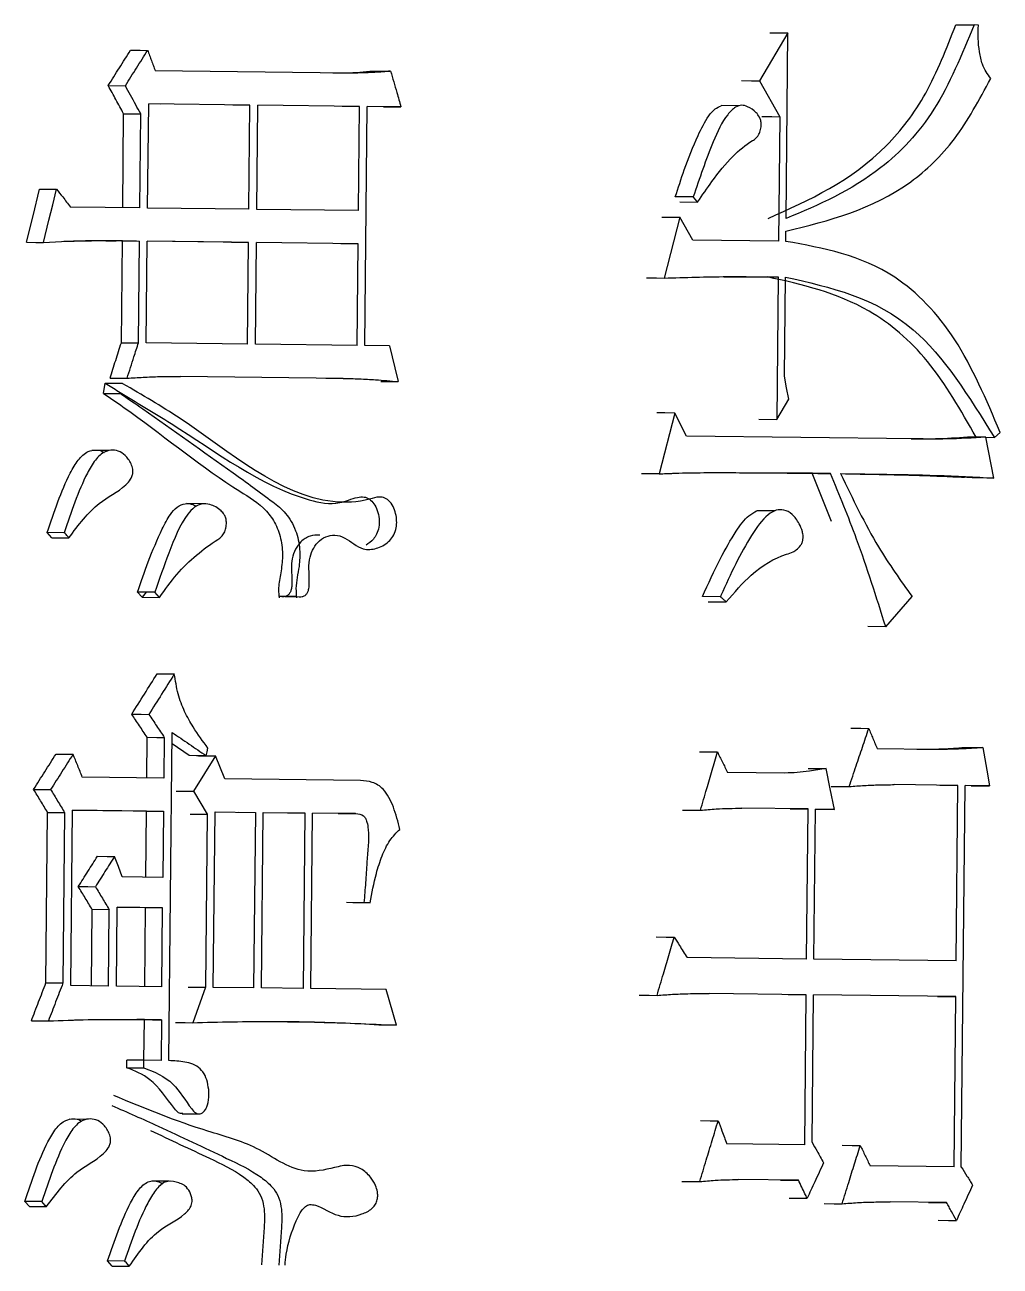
# Model space of a CAD drawing. Header units: millimetres. Extents: x 2454 to 4226, y 715 to 1968.
# Drawn here: x 3256.056 to 3259.789, y 890.05 to 894.801 of the extents above; entities that cross this region are included whole.
import ezdxf

# ---------------------------------------------------------------- set-up
doc = ezdxf.new("R2010")
doc.units = ezdxf.units.MM

msp = doc.modelspace()

# ---------------------------------------------------------------- linework, layer by layer
at = {"color": 7, "linetype": 'Continuous', "lineweight": 25}
for p, q in [((3258.9769, 894.7703), (3258.8681, 894.5867)), ((3258.9699, 894.0597), (3258.9769, 894.7703)), ((3259.62, 894.8009), (3259.6894, 894.8004)), ((3259.706, 894.8001), (3259.6894, 894.8004)), ((3257.2918, 894.6159), (3256.5556, 894.625)), ((3258.8681, 894.5867), (3258.9456, 894.4494)), ((3256.3756, 894.5684), (3256.4411, 894.5679)), ((3256.5265, 894.0996), (3256.5304, 894.4987)), ((3256.9182, 894.494), (3256.5304, 894.4987)), ((3256.5758, 894.4979), (3256.5304, 894.4984)), ((3256.8521, 894.4945), (3256.9182, 894.494)), ((3256.9143, 894.0948), (3256.9182, 894.494)), ((3256.9439, 894.0944), (3256.9479, 894.4936)), ((3257.3376, 894.4888), (3256.9479, 894.4936)), ((3257.2711, 894.4893), (3257.3376, 894.4888)), ((3257.3337, 894.0897), (3257.3376, 894.4888)), ((3257.3579, 893.5733), (3257.367, 894.4884)), ((3257.4959, 894.4869), (3257.367, 894.4884)), ((3257.4292, 894.4874), (3257.4959, 894.4869)), ((3258.7904, 894.4914), (3258.7217, 894.492)), ((3256.4309, 894.1004), (3256.4345, 894.4606)), ((3256.4965, 894.0999), (3256.5, 894.4601)), ((3258.9456, 894.4494), (3258.9409, 893.9724)), ((3256.4965, 894.0999), (3256.2317, 894.1031)), ((3258.6146, 894.142), (3258.5461, 894.1426)), ((3258.5629, 894.1229), (3258.6314, 894.1224)), ((3256.9143, 894.0948), (3256.5265, 894.0996)), ((3257.3337, 894.0897), (3256.9439, 894.0944)), ((3258.5627, 894.0647), (3258.5035, 893.8318)), ((3258.613, 893.9765), (3258.5627, 894.0647)), ((3258.969, 893.9721), (3258.9694, 894.011)), ((3256.4297, 893.9739), (3256.4055, 893.9744)), ((3256.4258, 893.5845), (3256.4297, 893.9739)), ((3256.4297, 893.9739), (3256.4952, 893.9734)), ((3256.4914, 893.584), (3256.4952, 893.9734)), ((3256.5213, 893.5836), (3256.5252, 893.973)), ((3256.913, 893.9683), (3256.5252, 893.973)), ((3256.8469, 893.9688), (3256.5252, 893.9727)), ((3256.8469, 893.9688), (3256.913, 893.9683)), ((3256.9091, 893.5789), (3256.913, 893.9683)), ((3256.9388, 893.5785), (3256.9427, 893.9679)), ((3257.3324, 893.9631), (3256.9427, 893.9679)), ((3257.2658, 893.9636), (3257.3324, 893.9631)), ((3257.3285, 893.5737), (3257.3324, 893.9631)), ((3258.9409, 893.9724), (3258.613, 893.9765)), ((3258.9395, 893.8361), (3258.9341, 893.291)), ((3258.9639, 893.4561), (3258.9676, 893.8358)), ((3256.4258, 893.5845), (3256.4914, 893.584)), ((3256.9091, 893.5789), (3256.5213, 893.5836)), ((3257.3285, 893.5737), (3256.9388, 893.5785)), ((3257.4517, 893.5722), (3257.3579, 893.5733)), ((3257.2744, 893.4478), (3256.6517, 893.4554)), ((3257.2079, 893.4483), (3257.2744, 893.4478)), ((3256.3579, 893.3906), (3256.3643, 893.4294)), ((3256.3579, 893.3906), (3256.4234, 893.39)), ((3256.3643, 893.4294), (3256.4298, 893.4289)), ((3258.9341, 893.291), (3258.9799, 893.3683)), ((3258.5439, 893.3153), (3258.4847, 893.0823)), ((3258.5885, 893.2271), (3258.5439, 893.3153)), ((3258.8656, 893.2915), (3258.9341, 893.291)), ((3259.4639, 893.2162), (3258.5885, 893.2271)), ((3259.7343, 893.2225), (3259.6648, 893.2231)), ((3259.7657, 893.0663), (3259.7343, 893.2225)), ((3259.7343, 893.2224), (3259.7673, 893.2221)), ((3259.7673, 893.2221), (3259.7894, 893.2413)), ((3256.3777, 893.1716), (3256.3123, 893.1721)), ((3258.4847, 893.0823), (3258.4168, 893.0829)), ((3259.0704, 893.0845), (3258.9522, 893.0857)), ((3259.1438, 892.9006), (3259.0704, 893.0845)), ((3259.1396, 893.0839), (3259.0709, 893.0845)), ((3259.2586, 893.0816), (3259.179, 893.0829)), ((3259.7657, 893.0663), (3259.6956, 893.0669)), ((3256.742, 892.9681), (3256.6757, 892.9686)), ((3258.9266, 892.9409), (3258.8577, 892.9415)), ((3256.2073, 892.8572), (3256.1421, 892.8577)), ((3256.16, 892.838), (3256.1421, 892.8577)), ((3256.5538, 892.6291), (3256.4881, 892.6296)), ((3256.5059, 892.6099), (3256.4882, 892.6296)), ((3256.5214, 892.6293), (3256.5059, 892.6099)), ((3256.5059, 892.6099), (3256.5715, 892.6094)), ((3257.0953, 892.6127), (3257.0289, 892.6132)), ((3257.0523, 892.6129), (3257.1187, 892.6124)), ((3258.7186, 892.6121), (3258.6499, 892.6127)), ((3258.6723, 892.5929), (3258.741, 892.5923)), ((3259.3514, 892.4972), (3259.4523, 892.6126)), ((3259.3514, 892.4972), (3259.2824, 892.4978)), ((3256.5628, 892.3171), (3256.6285, 892.3166)), ((3256.523, 891.9184), (3256.5245, 892.0742)), ((3256.5902, 892.0736), (3256.5887, 891.9179)), ((3256.6079, 890.8369), (3256.6203, 892.0927)), ((3256.6848, 892.004), (3256.6199, 892.0486)), ((3259.524, 892.0276), (3259.3189, 892.0302)), ((3256.7865, 892.0031), (3256.7017, 891.8678)), ((3256.8213, 891.915), (3256.7865, 892.0031)), ((3256.5887, 891.9179), (3256.2764, 891.9217)), ((3258.9657, 891.9372), (3258.7458, 891.94)), ((3257.3414, 891.9087), (3256.8213, 891.915)), ((3259.6275, 891.89), (3259.3842, 891.893)), ((3259.5581, 891.8905), (3259.6275, 891.89)), ((3259.6209, 891.2183), (3259.6275, 891.89)), ((3259.6406, 890.4294), (3259.6551, 891.8896)), ((3259.7485, 891.8885), (3259.6551, 891.8896)), ((3259.679, 891.889), (3259.7485, 891.8885)), ((3256.7017, 891.8678), (3256.7545, 891.7795)), ((3256.1371, 891.1345), (3256.1436, 891.7867)), ((3256.2087, 891.7862), (3256.2023, 891.1339)), ((3256.2323, 891.1238), (3256.239, 891.7956)), ((3256.239, 891.7956), (3256.5874, 891.7913)), ((3256.5217, 891.7918), (3256.239, 891.7953)), ((3256.5192, 891.5387), (3256.5217, 891.7918)), ((3256.5217, 891.7918), (3256.5874, 891.7913)), ((3256.5874, 891.7913), (3256.5849, 891.5382)), ((3256.7545, 891.7795), (3256.7479, 891.1176)), ((3256.7777, 891.1172), (3256.7844, 891.7889)), ((3256.7844, 891.7889), (3256.9389, 891.787)), ((3256.8727, 891.7875), (3256.9389, 891.787)), ((3256.9389, 891.787), (3256.9322, 891.1153)), ((3256.9618, 891.1149), (3256.9685, 891.7867)), ((3256.9685, 891.7867), (3257.1282, 891.7847)), ((3257.0619, 891.7852), (3257.1282, 891.7847)), ((3257.1282, 891.7847), (3257.1215, 891.113)), ((3257.151, 891.1126), (3257.1577, 891.7843)), ((3257.3225, 891.7823), (3257.1577, 891.7843)), ((3257.2558, 891.7828), (3257.1577, 891.784)), ((3257.2561, 891.7828), (3257.3228, 891.7823)), ((3259.0541, 891.7998), (3258.801, 891.803)), ((3258.9855, 891.8004), (3259.0541, 891.7998)), ((3259.0484, 891.2254), (3259.0541, 891.7998)), ((3259.0764, 891.2251), (3259.0821, 891.7995)), ((3259.1549, 891.7985), (3259.0821, 891.7995)), ((3259.0856, 891.7991), (3259.1549, 891.7985)), ((3256.5849, 891.5382), (3256.4291, 891.5401)), ((3257.3544, 891.4412), (3257.2878, 891.4417)), ((3257.3112, 891.4414), (3257.3778, 891.4409)), ((3257.3778, 891.4409), (3257.3544, 891.4412)), ((3256.3114, 891.1226), (3256.3143, 891.4147)), ((3256.3798, 891.4141), (3256.3143, 891.4147)), ((3256.3769, 891.1221), (3256.3798, 891.4141)), ((3256.4069, 891.1217), (3256.4099, 891.4235)), ((3256.5837, 891.4214), (3256.4099, 891.4235)), ((3256.518, 891.4219), (3256.4099, 891.4232)), ((3256.5151, 891.1201), (3256.518, 891.4219)), ((3256.5837, 891.4214), (3256.518, 891.4219)), ((3256.5808, 891.1196), (3256.5837, 891.4214)), ((3259.0484, 891.2254), (3258.5915, 891.2311)), ((3259.6209, 891.2183), (3259.0764, 891.2251)), ((3256.1371, 891.1345), (3256.2023, 891.1339)), ((3256.3769, 891.1221), (3256.2323, 891.1238)), ((3256.5808, 891.1196), (3256.4069, 891.1217)), ((3256.682, 891.1181), (3256.7479, 891.1176)), ((3256.7479, 891.1176), (3256.6989, 890.9818)), ((3256.9322, 891.1153), (3256.7777, 891.1172)), ((3257.1215, 891.113), (3256.9618, 891.1149)), ((3257.439, 891.1091), (3257.151, 891.1126)), ((3257.4786, 890.9723), (3257.439, 891.1091)), ((3259.0471, 891.0891), (3258.6752, 891.0938)), ((3258.9784, 891.0897), (3259.0471, 891.0891)), ((3259.0414, 890.5148), (3259.0471, 891.0891)), ((3259.0695, 890.5242), (3259.0751, 891.0888)), ((3259.6195, 891.082), (3259.0751, 891.0888)), ((3259.5501, 891.0825), (3259.6195, 891.082)), ((3259.6131, 890.4297), (3259.6195, 891.082)), ((3256.5138, 890.9936), (3256.4851, 890.9938)), ((3256.5123, 890.8381), (3256.5138, 890.9936)), ((3256.5795, 890.993), (3256.578, 890.8373)), ((3257.0613, 890.9851), (3257.166, 890.9844)), ((3256.4462, 890.8094), (3256.4465, 890.8386)), ((3256.5121, 890.8381), (3256.4465, 890.8386)), ((3256.5118, 890.8089), (3256.5121, 890.8381)), ((3256.578, 890.8373), (3256.5121, 890.8381)), ((3256.4462, 890.8094), (3256.5118, 890.8089)), ((3256.2921, 890.612), (3256.2268, 890.6125)), ((3256.6581, 890.6333), (3256.724, 890.6328)), ((3259.0414, 890.5148), (3258.7431, 890.5185)), ((3259.6131, 890.4297), (3259.2919, 890.4337)), ((3256.6087, 890.375), (3256.5429, 890.3756)), ((3259.0176, 890.3788), (3258.7869, 890.3816)), ((3258.949, 890.3793), (3259.0176, 890.3788)), ((3256.1215, 890.2976), (3256.0564, 890.2981)), ((3256.0743, 890.2784), (3256.0564, 890.2981)), ((3256.0743, 890.2784), (3256.1394, 890.2779)), ((3259.5841, 890.2938), (3259.3683, 890.2965)), ((3259.5148, 890.2943), (3259.5841, 890.2938)), ((3256.4385, 890.0698), (3256.373, 890.0703)), ((3256.3908, 890.0506), (3256.373, 890.0703))]:
    msp.add_line(p, q, dxfattribs=at)
at = {"color": 7, "linetype": 'Continuous', "lineweight": 25, "flags": 128}
for points in [[(3258.9084, 894.7709), (3258.9466, 894.7706), (3258.9769, 894.7703)], [(3256.4609, 894.7037), (3256.4976, 894.7034), (3256.5264, 894.7032)], [(3257.3894, 894.6242), (3257.4269, 894.6239), (3257.4563, 894.6237)], [(3258.7997, 894.5873), (3258.8378, 894.5869), (3258.8681, 894.5867)], [(3256.4345, 894.4606), (3256.4712, 894.4603), (3256.5, 894.4601)], [(3258.8771, 894.45), (3258.9153, 894.4497), (3258.9456, 894.4494)], [(3256.0626, 893.9686), (3256.0877, 894.0705), (3256.1129, 894.1725)], [(3256.1129, 894.1725), (3256.1494, 894.1722), (3256.178, 894.172)], [(3256.1276, 893.9681), (3256.1486, 894.053), (3256.1633, 894.1125), (3256.178, 894.172)], [(3258.6315, 894.1223), (3258.6231, 894.1322), (3258.6146, 894.142)], [(3258.4947, 894.0653), (3258.5326, 894.065), (3258.5627, 894.0647)], [(3256.0626, 893.9686), (3256.099, 893.9683), (3256.1276, 893.9681)], [(3258.4356, 893.8324), (3258.4734, 893.8321), (3258.5035, 893.8318)], [(3257.4517, 893.5722), (3257.4621, 893.5301), (3257.4726, 893.488), (3257.4855, 893.4355)], [(3256.3825, 893.4487), (3256.4192, 893.4484), (3256.448, 893.4482)], [(3258.9799, 893.3683), (3258.9719, 893.4122), (3258.9639, 893.4561)], [(3257.4188, 893.436), (3257.4561, 893.4357), (3257.4855, 893.4355)], [(3258.5439, 893.3153), (3258.5056, 893.3156), (3258.4759, 893.3158)], [(3256.16, 892.838), (3256.1837, 892.8378), (3256.2044, 892.8377), (3256.2252, 892.8375)], [(3256.5716, 892.6094), (3256.5627, 892.6192), (3256.5538, 892.6291)], [(3256.4656, 892.1625), (3256.5023, 892.1622), (3256.5312, 892.162)], [(3259.2173, 892.109), (3259.2557, 892.1087), (3259.2862, 892.1085)], [(3256.5245, 892.0742), (3256.5613, 892.0739), (3256.5902, 892.0736)], [(3256.7507, 892.0035), (3256.7539, 892.0181), (3256.757, 892.0326)], [(3258.6388, 892.0189), (3258.6768, 892.0186), (3258.707, 892.0183)], [(3259.6525, 892.0354), (3259.6917, 892.0351), (3259.7225, 892.0348)], [(3259.7225, 892.0348), (3259.7302, 891.9916), (3259.7379, 891.9484), (3259.7485, 891.8885)], [(3256.1759, 892.0102), (3256.2124, 892.01), (3256.2411, 892.0097)], [(3256.7507, 892.0035), (3256.7138, 892.0038), (3256.6848, 892.004)], [(3256.7205, 892.0036), (3256.7574, 892.0033), (3256.7865, 892.0031)], [(3259.0541, 891.9553), (3259.0924, 891.955), (3259.1229, 891.9547)], [(3259.1549, 891.7985), (3259.1389, 891.8766), (3259.1229, 891.9547)], [(3256.0901, 891.875), (3256.1266, 891.8747), (3256.1552, 891.8745)], [(3259.1422, 891.886), (3259.1811, 891.8857), (3259.2116, 891.8855)], [(3256.6358, 891.8683), (3256.6727, 891.868), (3256.7017, 891.8678)], [(3256.1436, 891.7867), (3256.1801, 891.7864), (3256.2087, 891.7862)], [(3256.6886, 891.7801), (3256.7255, 891.7798), (3256.7545, 891.7795)], [(3258.5739, 891.7958), (3258.6123, 891.7954), (3258.6425, 891.7952)], [(3256.3344, 891.6189), (3256.371, 891.6186), (3256.3998, 891.6184)], [(3256.4291, 891.5401), (3256.4144, 891.5792), (3256.3998, 891.6184)], [(3256.2611, 891.5029), (3256.2977, 891.5026), (3256.3265, 891.5024)], [(3258.4731, 891.3102), (3258.511, 891.3099), (3258.5411, 891.3096)], [(3258.4083, 891.0871), (3258.4462, 891.0868), (3258.4763, 891.0865)], [(3256.0814, 890.9891), (3256.1178, 890.9888), (3256.1465, 890.9886)], [(3256.5795, 890.993), (3256.5427, 890.9933), (3256.5138, 890.9936)], [(3256.633, 890.9824), (3256.6699, 890.9821), (3256.6989, 890.9818)], [(3257.4786, 890.9723), (3257.4412, 890.9726), (3257.4117, 890.9728)], [(3258.6418, 890.6071), (3258.6798, 890.6068), (3258.71, 890.6065)], [(3259.1848, 890.5127), (3259.2232, 890.5124), (3259.2537, 890.5121)], [(3258.5716, 890.3743), (3258.6095, 890.374), (3258.6397, 890.3737)], [(3258.9819, 890.3108), (3259.0201, 890.3104), (3259.0506, 890.3102)], [(3256.1394, 890.2779), (3256.1348, 890.2829), (3256.1282, 890.2903), (3256.1215, 890.2976)], [(3259.1157, 890.2896), (3259.1541, 890.2893), (3259.1846, 890.289)], [(3259.5521, 890.2257), (3259.5913, 890.2254), (3259.622, 890.2251)], [(3256.4563, 890.0501), (3256.4518, 890.0551), (3256.4452, 890.0625), (3256.4385, 890.0698)], [(3256.3908, 890.0506), (3256.4146, 890.0505), (3256.4355, 890.0503), (3256.4563, 890.0501)]]:
    msp.add_lwpolyline(points, dxfattribs=at)
at = {"color": 7, "linetype": 'Continuous', "lineweight": 25}
for points, knots in [([(3258.9009, 894.0602), (3259.0597, 894.1309), (3259.2829, 894.2302), (3259.5142, 894.531), (3259.5841, 894.7102), (3259.6195, 894.8009)], [0, 0, 0, 0, 0.54866, 0.771322, 1, 1, 1, 1]), ([(3259.6894, 894.8004), (3259.6427, 894.6867), (3259.5507, 894.4628), (3259.299, 894.199), (3259.094, 894.1122), (3258.9699, 894.0597)], [0, 0, 0, 0, 0.289018, 0.5693, 1, 1, 1, 1]), ([(3259.7534, 894.5951), (3259.7415, 894.6121), (3259.7216, 894.6405), (3259.7092, 894.6976), (3259.7044, 894.7484), (3259.7054, 894.7829), (3259.706, 894.8001)], [0, 0, 0, 0, 0.328274, 0.549686, 0.774404, 1, 1, 1, 1]), ([(3256.3756, 894.5684), (3256.3898, 894.591), (3256.4183, 894.6361), (3256.4467, 894.6812), (3256.4609, 894.7037)], [0, 0, 0, 0, 0.5, 1, 1, 1, 1]), ([(3256.4411, 894.5679), (3256.4553, 894.5905), (3256.4767, 894.6243), (3256.5051, 894.6694), (3256.5193, 894.6919), (3256.5264, 894.7032)], [0, 0, 0, 0, 0.5, 0.75, 1, 1, 1, 1]), ([(3256.5264, 894.7032), (3256.5289, 894.6967), (3256.5337, 894.6836), (3256.541, 894.6641), (3256.5483, 894.6445), (3256.5532, 894.6315), (3256.5556, 894.625)], [0, 0, 0, 0, 0.25, 0.5, 0.75, 1, 1, 1, 1]), ([(3257.2358, 894.6166), (3257.2527, 894.6168), (3257.2867, 894.6171), (3257.338, 894.6194), (3257.3723, 894.6226), (3257.3894, 894.6242)], [0, 0, 0, 0, 0.328253, 0.664018, 1, 1, 1, 1]), ([(3257.4563, 894.6237), (3257.4362, 894.6218), (3257.3988, 894.6184), (3257.344, 894.6164), (3257.3092, 894.6161), (3257.2918, 894.6159)], [0, 0, 0, 0, 0.367473, 0.683667, 1, 1, 1, 1]), ([(3257.4563, 894.6237), (3257.4603, 894.6099), (3257.4682, 894.5825), (3257.4815, 894.5369), (3257.4907, 894.505), (3257.4959, 894.4869)], [0, 0, 0, 0, 0.301125, 0.602249, 1, 1, 1, 1]), ([(3258.9694, 894.011), (3259.1339, 894.0518), (3259.3647, 894.1089), (3259.6229, 894.3538), (3259.7095, 894.514), (3259.7534, 894.5951)], [0, 0, 0, 0, 0.550933, 0.772729, 1, 1, 1, 1]), ([(3256.4345, 894.4606), (3256.4247, 894.4786), (3256.4051, 894.5145), (3256.3854, 894.5505), (3256.3756, 894.5684)], [0, 0, 0, 0, 0.499999, 1, 1, 1, 1]), ([(3256.5, 894.4601), (3256.4937, 894.4718), (3256.4806, 894.4956), (3256.461, 894.5316), (3256.4477, 894.5558), (3256.4411, 894.5679)], [0, 0, 0, 0, 0.325335, 0.662667, 1, 1, 1, 1]), ([(3258.5461, 894.1426), (3258.5573, 894.1771), (3258.5834, 894.2577), (3258.6249, 894.3627), (3258.6642, 894.4423), (3258.696, 894.4804), (3258.7137, 894.4873), (3258.7216, 894.4904)], [0, 0, 0, 0, 0.255827, 0.596921, 0.813867, 0.916941, 1, 1, 1, 1]), ([(3258.6314, 894.1224), (3258.6496, 894.149), (3258.6922, 894.2113), (3258.7597, 894.2971), (3258.8197, 894.3451), (3258.8554, 894.3663), (3258.8666, 894.3811), (3258.8732, 894.3995), (3258.8753, 894.4184), (3258.8733, 894.4353), (3258.8669, 894.4513), (3258.8506, 894.4717), (3258.8273, 894.4874), (3258.7998, 894.4957), (3258.7725, 894.4854), (3258.7309, 894.4439), (3258.6759, 894.3244), (3258.6386, 894.2133), (3258.6146, 894.142)], [0, 0, 0, 0, 0.104686, 0.245734, 0.364294, 0.387097, 0.405878, 0.424698, 0.443152, 0.456834, 0.470522, 0.493721, 0.544251, 0.576941, 0.609885, 0.659719, 0.781396, 1, 1, 1, 1]), ([(3256.178, 894.172), (3256.1857, 894.162), (3256.1986, 894.1456), (3256.2165, 894.1227), (3256.2266, 894.1097), (3256.2317, 894.1031)], [0, 0, 0, 0, 0.431977, 0.715989, 1, 1, 1, 1]), ([(3256.1276, 893.9681), (3256.189, 893.9716), (3256.2812, 893.9767), (3256.4036, 893.9753), (3256.4647, 893.974), (3256.4952, 893.9734)], [0, 0, 0, 0, 0.49965, 0.749808, 1, 1, 1, 1]), ([(3256.2061, 893.9729), (3256.206, 893.9728), (3256.2057, 893.9725), (3256.2303, 893.9732), (3256.3023, 893.9751), (3256.358, 893.9749), (3256.3986, 893.9745), (3256.403, 893.9744), (3256.4057, 893.9744)], [0, 0, 0, 0, 0.053779, 0.106177, 0.485745, 0.706481, 0.816315, 1, 1, 1, 1]), ([(3259.7894, 893.2413), (3259.7363, 893.3662), (3259.6319, 893.6119), (3259.3495, 893.9041), (3259.1124, 893.9464), (3258.969, 893.9721)], [0, 0, 0, 0, 0.289991, 0.570547, 1, 1, 1, 1]), ([(3258.5035, 893.8318), (3258.5836, 893.8343), (3258.6967, 893.8379), (3258.8417, 893.837), (3258.9069, 893.8364), (3258.9395, 893.8361)], [0, 0, 0, 0, 0.548918, 0.774457, 1, 1, 1, 1]), ([(3258.7317, 893.837), (3258.7639, 893.837), (3258.812, 893.8371), (3258.8649, 893.8367), (3258.878, 893.8366), (3258.8825, 893.8366), (3258.8821, 893.8366), (3258.8821, 893.8366)], [0, 0, 0, 0, 0.557131, 0.83285, 0.971149, 0.996662, 1, 1, 1, 1]), ([(3259.6972, 893.2227), (3259.6388, 893.3254), (3259.5234, 893.5283), (3259.2495, 893.7575), (3259.0311, 893.8065), (3258.8987, 893.8363)], [0, 0, 0, 0, 0.2875471, 0.5677138, 1, 1, 1, 1]), ([(3258.9676, 893.8358), (3259.1405, 893.7965), (3259.4534, 893.7254), (3259.6702, 893.3778), (3259.7673, 893.2221)], [0, 0, 0, 0, 0.552147, 1, 1, 1, 1]), ([(3256.3825, 893.4487), (3256.3897, 893.4713), (3256.4042, 893.5166), (3256.4186, 893.5618), (3256.4258, 893.5845)], [0, 0, 0, 0, 0.499999, 1, 1, 1, 1]), ([(3256.448, 893.4482), (3256.4523, 893.4618), (3256.4611, 893.4891), (3256.4755, 893.5343), (3256.4856, 893.566), (3256.4914, 893.584)], [0, 0, 0, 0, 0.301122, 0.602244, 1, 1, 1, 1]), ([(3256.448, 893.4482), (3256.4686, 893.4497), (3256.5098, 893.4526), (3256.5777, 893.4551), (3256.625, 893.4553), (3256.6517, 893.4554)], [0, 0, 0, 0, 0.302849, 0.605711, 1, 1, 1, 1]), ([(3257.2744, 893.4478), (3257.2951, 893.4473), (3257.3365, 893.4462), (3257.407, 893.4423), (3257.4565, 893.438), (3257.4855, 893.4355)], [0, 0, 0, 0, 0.293576, 0.587164, 1, 1, 1, 1]), ([(3256.3579, 893.3906), (3256.3931, 893.3662), (3256.5689, 893.2445), (3256.7699, 893.0784), (3256.9655, 892.9638), (3257.0178, 892.8922), (3257.04, 892.8286), (3257.0448, 892.7596), (3257.0349, 892.698), (3257.0256, 892.648), (3257.0287, 892.6186), (3257.0298, 892.6083)], [0, 0, 0, 0, 0.123113, 0.615589, 0.738059, 0.789435, 0.841064, 0.890204, 0.935832, 0.977754, 1, 1, 1, 1]), ([(3256.3643, 893.4294), (3256.3812, 893.419), (3256.4653, 893.3666), (3256.726, 893.2143), (3256.9942, 893.0095), (3257.2468, 892.9597), (3257.3147, 892.991), (3257.3535, 892.9959), (3257.3757, 892.9875), (3257.3935, 892.9692), (3257.4066, 892.9429), (3257.4135, 892.9114), (3257.4125, 892.879), (3257.404, 892.8518), (3257.3875, 892.8268), (3257.3722, 892.8163), (3257.3622, 892.8095)], [0, 0, 0, 0, 0.044219, 0.221057, 0.680812, 0.776428, 0.833561, 0.854065, 0.871583, 0.889111, 0.906657, 0.92503, 0.942976, 0.958859, 0.973334, 1, 1, 1, 1]), ([(3256.4209, 893.3917), (3256.4499, 893.3714), (3256.5948, 893.2699), (3256.7903, 893.1318), (3256.9723, 893.001), (3257.0568, 892.9346), (3257.0946, 892.8709), (3257.1111, 892.797), (3257.1073, 892.7206), (3257.0915, 892.6605), (3257.0951, 892.6198), (3257.0962, 892.6078)], [0, 0, 0, 0, 0.1013793, 0.5068596, 0.6872487, 0.7487302, 0.8110575, 0.8655901, 0.912148, 0.9740737, 1, 1, 1, 1]), ([(3257.1069, 892.6115), (3257.1111, 892.6115), (3257.1199, 892.6116), (3257.131, 892.6177), (3257.1387, 892.6278), (3257.1436, 892.6417), (3257.1475, 892.6841), (3257.1386, 892.7373), (3257.1564, 892.792), (3257.1782, 892.8232), (3257.208, 892.8436), (3257.2443, 892.8517), (3257.2937, 892.8344), (3257.3418, 892.789), (3257.4023, 892.7944), (3257.4411, 892.8135), (3257.4659, 892.8415), (3257.477, 892.8675), (3257.4806, 892.8962), (3257.478, 892.9246), (3257.4694, 892.9526), (3257.4545, 892.9765), (3257.4346, 892.9915), (3257.4075, 892.9959), (3257.3425, 892.9737), (3257.0728, 892.9609), (3256.7724, 893.2284), (3256.5051, 893.3847), (3256.4321, 893.4274)], [0, 0, 0, 0, 0.007703, 0.015708, 0.020792, 0.025872, 0.034323, 0.072374, 0.088959, 0.105504, 0.1262, 0.147214, 0.1707, 0.216829, 0.247106, 0.27731, 0.28999, 0.302814, 0.313752, 0.324856, 0.33728, 0.350757, 0.364157, 0.376955, 0.399557, 0.484518, 0.85931, 1, 1, 1, 1]), ([(3259.4483, 893.2164), (3259.455, 893.2163), (3259.4865, 893.216), (3259.5585, 893.2171), (3259.6237, 893.2208), (3259.6642, 893.2231)], [0, 0, 0, 0, 0.0927, 0.435188, 1, 1, 1, 1]), ([(3259.7343, 893.2225), (3259.6846, 893.2197), (3259.6148, 893.2158), (3259.5245, 893.2155), (3259.4841, 893.216), (3259.4639, 893.2162)], [0, 0, 0, 0, 0.552792, 0.776384, 1, 1, 1, 1]), ([(3256.1421, 892.8577), (3256.1684, 892.9367), (3256.2014, 893.0357), (3256.2586, 893.137), (3256.2935, 893.1694), (3256.3272, 893.1748), (3256.349, 893.1731), (3256.3586, 893.1649), (3256.3601, 893.1636)], [0, 0, 0, 0, 0.540788, 0.678787, 0.811094, 0.89903, 0.984151, 1, 1, 1, 1]), ([(3256.2252, 892.8375), (3256.2618, 892.8866), (3256.3266, 892.9735), (3256.4186, 893.0144), (3256.4592, 893.0569), (3256.468, 893.0751), (3256.4714, 893.0924), (3256.4674, 893.1122), (3256.4584, 893.1307), (3256.4436, 893.1513), (3256.4218, 893.1691), (3256.3928, 893.175), (3256.3588, 893.1686), (3256.324, 893.1366), (3256.2666, 893.0351), (3256.2336, 892.9361), (3256.2073, 892.8572)], [0, 0, 0, 0, 0.207445, 0.367023, 0.400476, 0.416337, 0.431069, 0.451264, 0.473853, 0.497027, 0.538181, 0.578154, 0.619449, 0.681558, 0.746313, 1, 1, 1, 1]), ([(3258.4847, 893.0823), (3258.4892, 893.0826), (3258.4984, 893.083), (3258.5097, 893.0834), (3258.5211, 893.0839), (3258.5325, 893.0844), (3258.5462, 893.0849), (3258.5735, 893.0859), (3258.6326, 893.087), (3258.7052, 893.0874), (3258.7957, 893.0869), (3258.8589, 893.0866), (3258.9084, 893.0862), (3258.931, 893.086), (3258.949, 893.0859), (3258.9669, 893.0857), (3258.9804, 893.0856), (3258.9939, 893.0855), (3259.0052, 893.0853), (3259.0164, 893.0852), (3259.0254, 893.0851), (3259.0366, 893.085), (3259.0456, 893.0849), (3259.0568, 893.0848), (3259.0657, 893.0847), (3259.077, 893.0846), (3259.0848, 893.0845), (3259.0926, 893.0844), (3259.0971, 893.0844), (3259.1027, 893.0843), (3259.1072, 893.0843), (3259.1128, 893.0842), (3259.1173, 893.0842), (3259.1229, 893.0841), (3259.1274, 893.0841), (3259.1333, 893.084), (3259.137, 893.084), (3259.1396, 893.0839)], [0, 0, 0, 0, 0.02069, 0.04138, 0.051725, 0.072415, 0.093105, 0.113795, 0.196558, 0.362079, 0.44484, 0.610361, 0.651741, 0.672431, 0.713811, 0.734501, 0.755191, 0.775881, 0.796571, 0.806916, 0.827607, 0.837952, 0.858642, 0.868987, 0.889677, 0.900022, 0.920712, 0.925884, 0.936229, 0.941402, 0.951747, 0.956919, 0.967264, 0.972437, 0.982782, 0.987955, 1, 1, 1, 1]), ([(3259.3514, 892.4972), (3259.3158, 892.6105), (3259.2524, 892.8124), (3259.174, 893.0011), (3259.1396, 893.0839)], [0, 0, 0, 0, 0.561264, 1, 1, 1, 1]), ([(3259.1788, 893.0834), (3259.2284, 893.0827), (3259.3517, 893.0807), (3259.5477, 893.0781), (3259.693, 893.0702), (3259.7657, 893.0663)], [0, 0, 0, 0, 0.251638, 0.62578, 1, 1, 1, 1]), ([(3259.1788, 893.0834), (3259.225, 892.987), (3259.3069, 892.8162), (3259.4082, 892.6744), (3259.4523, 892.6126)], [0, 0, 0, 0, 0.564192, 1, 1, 1, 1]), ([(3259.2536, 893.0818), (3259.3311, 893.0803), (3259.4469, 893.078), (3259.57, 893.0733), (3259.6286, 893.0708), (3259.6492, 893.0698), (3259.6532, 893.0697), (3259.6533, 893.0697), (3259.6533, 893.0697)], [0, 0, 0, 0, 0.542979, 0.811381, 0.956393, 0.981665, 0.997966, 1, 1, 1, 1]), ([(3259.6956, 893.0669), (3259.6895, 893.0673), (3259.6773, 893.0681), (3259.659, 893.0692), (3259.6419, 893.0703), (3259.6309, 893.0709), (3259.626, 893.0711)], [0, 0, 0, 0, 0.263194, 0.526387, 0.789581, 1, 1, 1, 1]), ([(3256.4881, 892.6296), (3256.5013, 892.6688), (3256.5294, 892.7523), (3256.5719, 892.8513), (3256.6081, 892.923), (3256.6384, 892.9575), (3256.6695, 892.9706), (3256.6956, 892.9682), (3256.7094, 892.9604), (3256.7136, 892.958)], [0, 0, 0, 0, 0.257227, 0.546728, 0.687092, 0.779525, 0.872236, 0.960819, 1, 1, 1, 1]), ([(3256.5715, 892.6094), (3256.5932, 892.6397), (3256.6588, 892.7314), (3256.7442, 892.7988), (3256.8092, 892.8405), (3256.8201, 892.8561), (3256.8265, 892.8753), (3256.8285, 892.895), (3256.8262, 892.9129), (3256.8194, 892.9287), (3256.7997, 892.9501), (3256.7702, 892.9656), (3256.7344, 892.97), (3256.7044, 892.9568), (3256.6547, 892.9002), (3256.6076, 892.7833), (3256.5712, 892.6791), (3256.5538, 892.6291)], [0, 0, 0, 0, 0.119808, 0.362714, 0.384884, 0.403722, 0.422541, 0.442763, 0.457199, 0.471691, 0.493109, 0.555255, 0.595864, 0.636527, 0.677966, 0.845451, 1, 1, 1, 1]), ([(3258.6499, 892.6127), (3258.6722, 892.6619), (3258.712, 892.7494), (3258.7709, 892.8536), (3258.8177, 892.9187), (3258.8473, 892.9353), (3258.8574, 892.9409)], [0, 0, 0, 0, 0.385942, 0.686784, 0.893718, 1, 1, 1, 1]), ([(3258.741, 892.5923), (3258.7721, 892.6285), (3258.842, 892.7098), (3258.9328, 892.7652), (3258.9931, 892.781), (3259.0111, 892.7926), (3259.0232, 892.8041), (3259.0315, 892.8184), (3259.0352, 892.8307), (3259.0357, 892.8454), (3259.0316, 892.867), (3259.0184, 892.8974), (3258.9953, 892.9301), (3258.9634, 892.9462), (3258.9311, 892.9455), (3258.8858, 892.9182), (3258.8338, 892.8448), (3258.7757, 892.7378), (3258.7385, 892.656), (3258.7193, 892.6137), (3258.7186, 892.6121)], [0, 0, 0, 0, 0.1478458, 0.3319535, 0.3651939, 0.381813, 0.4063968, 0.4186757, 0.4288362, 0.4390279, 0.4543195, 0.4836644, 0.5288988, 0.572169, 0.609588, 0.6506481, 0.7548097, 0.8726727, 0.9953631, 1, 1, 1, 1]), ([(3256.2252, 892.8375), (3256.2237, 892.8392), (3256.2199, 892.8433), (3256.214, 892.8499), (3256.2095, 892.8548), (3256.2073, 892.8572)], [0, 0, 0, 0, 0.253923, 0.626962, 1, 1, 1, 1]), ([(3257.1859, 892.8479), (3257.1731, 892.8479), (3257.1477, 892.848), (3257.1149, 892.8269), (3257.0914, 892.7956), (3257.0787, 892.7591), (3257.0752, 892.7109), (3257.0805, 892.6716), (3257.0765, 892.6403), (3257.0719, 892.6275), (3257.0642, 892.618), (3257.0538, 892.6127), (3257.0454, 892.6113), (3257.0409, 892.612), (3257.0404, 892.6121)], [0, 0, 0, 0, 0.149574, 0.299114, 0.408067, 0.517541, 0.61646, 0.788469, 0.831649, 0.866726, 0.901955, 0.946747, 0.99428, 1, 1, 1, 1]), ([(3258.741, 892.5923), (3258.7391, 892.594), (3258.7344, 892.5982), (3258.7269, 892.6048), (3258.7213, 892.6097), (3258.7186, 892.6121)], [0, 0, 0, 0, 0.256537, 0.628268, 1, 1, 1, 1]), ([(3256.4656, 892.1625), (3256.4818, 892.1883), (3256.5142, 892.2398), (3256.5466, 892.2913), (3256.5628, 892.3171)], [0, 0, 0, 0, 0.5, 1, 1, 1, 1]), ([(3256.6285, 892.3166), (3256.6123, 892.2908), (3256.5799, 892.2393), (3256.5474, 892.1877), (3256.5312, 892.162)], [0, 0, 0, 0, 0.500001, 1, 1, 1, 1]), ([(3256.757, 892.0326), (3256.7378, 892.0591), (3256.7061, 892.1029), (3256.6666, 892.1716), (3256.6408, 892.2401), (3256.6327, 892.2909), (3256.6285, 892.3166)], [0, 0, 0, 0, 0.333372, 0.551632, 0.773796, 1, 1, 1, 1]), ([(3256.5245, 892.0742), (3256.5147, 892.0889), (3256.4951, 892.1183), (3256.4754, 892.1478), (3256.4656, 892.1625)], [0, 0, 0, 0, 0.500001, 1, 1, 1, 1]), ([(3256.5312, 892.162), (3256.5411, 892.1473), (3256.5607, 892.1178), (3256.5804, 892.0884), (3256.5902, 892.0736)], [0, 0, 0, 0, 0.500001, 1, 1, 1, 1]), ([(3259.2116, 891.8855), (3259.2205, 891.9121), (3259.2374, 891.9626), (3259.2623, 892.0369), (3259.2783, 892.0846), (3259.2862, 892.1085)], [0, 0, 0, 0, 0.3583074, 0.6791537, 1, 1, 1, 1]), ([(3259.2862, 892.1085), (3259.289, 892.1019), (3259.2944, 892.0889), (3259.3026, 892.0693), (3259.3107, 892.0497), (3259.3161, 892.0367), (3259.3189, 892.0302)], [0, 0, 0, 0, 0.25, 0.5, 0.75, 1, 1, 1, 1]), ([(3256.6203, 892.0927), (3256.6421, 892.0779), (3256.6856, 892.0481), (3256.729, 892.0184), (3256.7507, 892.0035)], [0, 0, 0, 0, 0.5, 1, 1, 1, 1]), ([(3258.6425, 891.7952), (3258.6504, 891.8227), (3258.6652, 891.8736), (3258.6867, 891.948), (3258.7002, 891.9949), (3258.707, 892.0183)], [0, 0, 0, 0, 0.369234, 0.684617, 1, 1, 1, 1]), ([(3258.707, 892.0183), (3258.7103, 892.0118), (3258.7167, 891.9987), (3258.7264, 891.9791), (3258.7361, 891.9595), (3258.7426, 891.9465), (3258.7458, 891.94)], [0, 0, 0, 0, 0.25, 0.5, 0.75, 1, 1, 1, 1]), ([(3259.4699, 892.0283), (3259.4838, 892.0283), (3259.517, 892.0285), (3259.5779, 892.03), (3259.6247, 892.0334), (3259.6525, 892.0354)], [0, 0, 0, 0, 0.228841, 0.542989, 1, 1, 1, 1]), ([(3259.7225, 892.0348), (3259.7036, 892.0334), (3259.6659, 892.0306), (3259.5997, 892.0278), (3259.5524, 892.0277), (3259.524, 892.0276)], [0, 0, 0, 0, 0.2861859, 0.5723823, 1, 1, 1, 1]), ([(3256.0901, 891.875), (3256.1044, 891.8975), (3256.1331, 891.9426), (3256.1616, 891.9877), (3256.1759, 892.0102)], [0, 0, 0, 0, 0.500001, 1, 1, 1, 1]), ([(3256.2411, 892.0097), (3256.2268, 891.9872), (3256.1982, 891.9421), (3256.1696, 891.897), (3256.1552, 891.8745)], [0, 0, 0, 0, 0.500001, 1, 1, 1, 1]), ([(3256.2764, 891.9217), (3256.2705, 891.9364), (3256.2588, 891.9657), (3256.247, 891.9951), (3256.2411, 892.0097)], [0, 0, 0, 0, 0.500003, 1, 1, 1, 1]), ([(3259.1229, 891.9547), (3259.1016, 891.951), (3259.0649, 891.9445), (3259.0125, 891.9388), (3258.9813, 891.9377), (3258.9657, 891.9372)], [0, 0, 0, 0, 0.407309, 0.703433, 1, 1, 1, 1]), ([(3256.1436, 891.7867), (3256.1347, 891.8014), (3256.1169, 891.8308), (3256.099, 891.8603), (3256.0901, 891.875)], [0, 0, 0, 0, 0.500001, 1, 1, 1, 1]), ([(3256.1552, 891.8745), (3256.1642, 891.8598), (3256.182, 891.8303), (3256.1998, 891.8009), (3256.2087, 891.7862)], [0, 0, 0, 0, 0.500001, 1, 1, 1, 1]), ([(3257.4919, 891.7218), (3257.4845, 891.7507), (3257.47, 891.8075), (3257.4348, 891.8766), (3257.3867, 891.9055), (3257.3565, 891.9076), (3257.3414, 891.9087)], [0, 0, 0, 0, 0.292584, 0.575334, 0.788737, 1, 1, 1, 1]), ([(3259.2116, 891.8855), (3259.231, 891.8871), (3259.2695, 891.8904), (3259.3271, 891.8925), (3259.3651, 891.8928), (3259.3842, 891.893)], [0, 0, 0, 0, 0.3370376, 0.6684619, 1, 1, 1, 1]), ([(3257.3225, 891.7824), (3257.3332, 891.7817), (3257.3471, 891.7808), (3257.3609, 891.7645), (3257.3677, 891.7467), (3257.3747, 891.6895), (3257.3662, 891.6117), (3257.3606, 891.5184), (3257.3565, 891.4669), (3257.3544, 891.4412)], [0, 0, 0, 0, 0.118594, 0.153893, 0.199134, 0.273774, 0.599263, 0.799614, 1, 1, 1, 1]), ([(3258.6425, 891.7952), (3258.6624, 891.797), (3258.6988, 891.8003), (3258.7516, 891.8022), (3258.7845, 891.8027), (3258.801, 891.803)], [0, 0, 0, 0, 0.376233, 0.688073, 1, 1, 1, 1]), ([(3257.3778, 891.4409), (3257.3849, 891.4786), (3257.3966, 891.5406), (3257.4226, 891.6205), (3257.4511, 891.682), (3257.4785, 891.7087), (3257.4919, 891.7218)], [0, 0, 0, 0, 0.347762, 0.570352, 0.788596, 1, 1, 1, 1]), ([(3256.2611, 891.5029), (3256.2734, 891.5222), (3256.2978, 891.5609), (3256.3222, 891.5995), (3256.3344, 891.6189)], [0, 0, 0, 0, 0.500001, 1, 1, 1, 1]), ([(3256.3998, 891.6184), (3256.3876, 891.599), (3256.3632, 891.5604), (3256.3387, 891.5217), (3256.3265, 891.5024)], [0, 0, 0, 0, 0.500001, 1, 1, 1, 1]), ([(3256.3143, 891.4147), (3256.3055, 891.4294), (3256.2878, 891.4588), (3256.27, 891.4882), (3256.2611, 891.5029)], [0, 0, 0, 0, 0.500001, 1, 1, 1, 1]), ([(3256.3265, 891.5024), (3256.3354, 891.4877), (3256.3531, 891.4583), (3256.3709, 891.4288), (3256.3798, 891.4141)], [0, 0, 0, 0, 0.500001, 1, 1, 1, 1]), ([(3258.4763, 891.0865), (3258.4843, 891.114), (3258.4991, 891.1649), (3258.5207, 891.2393), (3258.5343, 891.2862), (3258.5411, 891.3096)], [0, 0, 0, 0, 0.369234, 0.684617, 1, 1, 1, 1]), ([(3258.5411, 891.3096), (3258.5479, 891.299), (3258.5597, 891.2806), (3258.5765, 891.2544), (3258.5865, 891.2389), (3258.5915, 891.2311)], [0, 0, 0, 0, 0.406188, 0.703094, 1, 1, 1, 1]), ([(3256.2023, 891.1339), (3256.193, 891.1097), (3256.1744, 891.0613), (3256.1558, 891.0128), (3256.1465, 890.9886)], [0, 0, 0, 0, 0.500001, 1, 1, 1, 1]), ([(3258.4763, 891.0865), (3258.496, 891.088), (3258.5353, 891.0909), (3258.6016, 891.0936), (3258.6482, 891.0937), (3258.6752, 891.0938)], [0, 0, 0, 0, 0.296228, 0.592467, 1, 1, 1, 1]), ([(3256.1465, 890.9886), (3256.1973, 890.9906), (3256.2952, 890.9944), (3256.4395, 890.995), (3256.5328, 890.9937), (3256.5795, 890.993)], [0, 0, 0, 0, 0.350765, 0.675349, 1, 1, 1, 1]), ([(3256.2443, 890.9922), (3256.2491, 890.9924), (3256.2554, 890.9926), (3256.2701, 890.9928), (3256.2734, 890.9928)], [0, 0, 0, 0, 0.774374, 1, 1, 1, 1]), ([(3256.3878, 890.9942), (3256.4098, 890.9942), (3256.4416, 890.9942), (3256.4771, 890.994), (3256.4889, 890.9939), (3256.4935, 890.9938), (3256.4932, 890.9938), (3256.4931, 890.9938)], [0, 0, 0, 0, 0.547667, 0.789038, 0.944301, 0.986297, 1, 1, 1, 1]), ([(3256.6989, 890.9818), (3256.7493, 890.9832), (3256.9056, 890.9875), (3257.1662, 890.9873), (3257.3745, 890.9773), (3257.4786, 890.9723)], [0, 0, 0, 0, 0.192464, 0.5960782, 1, 1, 1, 1]), ([(3257.4117, 890.9728), (3257.3627, 890.9758), (3257.2809, 890.9807), (3257.1983, 890.982), (3257.1652, 890.9826)], [0, 0, 0, 0, 0.599158, 1, 1, 1, 1]), ([(3256.5118, 890.8089), (3256.5515, 890.7937), (3256.6232, 890.7662), (3256.6747, 890.6763), (3256.7094, 890.6351), (3256.7264, 890.631), (3256.7399, 890.6387), (3256.7495, 890.6512), (3256.7586, 890.6733), (3256.7627, 890.7064), (3256.758, 890.7449), (3256.748, 890.7808), (3256.7194, 890.8188), (3256.669, 890.8335), (3256.6282, 890.8358), (3256.6079, 890.8369)], [0, 0, 0, 0, 0.230807, 0.416819, 0.453297, 0.487375, 0.510798, 0.535066, 0.560422, 0.611578, 0.663241, 0.713737, 0.762342, 0.881347, 1, 1, 1, 1]), ([(3256.6614, 890.634), (3256.6556, 890.6343), (3256.6433, 890.635), (3256.6024, 890.6867), (3256.5476, 890.7694), (3256.477, 890.7973), (3256.4462, 890.8094)], [0, 0, 0, 0, 0.067507, 0.142724, 0.626446, 1, 1, 1, 1]), ([(3257.0523, 890.0534), (3257.0536, 890.0675), (3257.0595, 890.1279), (3257.0829, 890.1995), (3257.1112, 890.2584), (3257.1297, 890.2798), (3257.1485, 890.2878), (3257.1919, 890.2789), (3257.2537, 890.2325), (3257.3307, 890.2408), (3257.3777, 890.263), (3257.3965, 890.2829), (3257.4047, 890.2993), (3257.4075, 890.3178), (3257.4059, 890.3382), (3257.3976, 890.3644), (3257.377, 890.3971), (3257.343, 890.4259), (3257.2947, 890.4406), (3257.2227, 890.4222), (3257.0991, 890.3965), (3256.9457, 890.5153), (3256.6983, 890.5785), (3256.5164, 890.6536), (3256.3965, 890.7032)], [0, 0, 0, 0, 0.0186606, 0.0796008, 0.1010092, 0.1125323, 0.1241669, 0.1377888, 0.1964925, 0.256114, 0.2825511, 0.2914717, 0.30049, 0.3085311, 0.3156115, 0.3271431, 0.3457422, 0.3737368, 0.4023213, 0.4399984, 0.5150978, 0.6389227, 0.7618977, 1, 1, 1, 1]), ([(3256.3896, 890.6647), (3256.4488, 890.6388), (3256.5964, 890.5745), (3256.7863, 890.4825), (3256.9342, 890.4131), (3256.9989, 890.3605), (3257.0262, 890.3223), (3257.0417, 890.268), (3257.038, 890.1762), (3257.0321, 890.1019), (3257.0284, 890.0543)], [0, 0, 0, 0, 0.212911, 0.530526, 0.693885, 0.751667, 0.787174, 0.82313, 0.886614, 1, 1, 1, 1]), ([(3256.0564, 890.2981), (3256.0827, 890.3771), (3256.1157, 890.4762), (3256.1731, 890.5774), (3256.208, 890.6098), (3256.2417, 890.6152), (3256.2635, 890.6135), (3256.2731, 890.6053), (3256.2746, 890.6041)], [0, 0, 0, 0, 0.540956, 0.679001, 0.811351, 0.899315, 0.984465, 1, 1, 1, 1]), ([(3256.1394, 890.2779), (3256.1761, 890.327), (3256.2409, 890.4139), (3256.3331, 890.4548), (3256.3738, 890.4973), (3256.3825, 890.5155), (3256.3859, 890.5328), (3256.382, 890.5526), (3256.373, 890.5711), (3256.3582, 890.5917), (3256.3363, 890.6095), (3256.3073, 890.6154), (3256.2732, 890.609), (3256.2384, 890.577), (3256.1809, 890.4755), (3256.1478, 890.3765), (3256.1215, 890.2976)], [0, 0, 0, 0, 0.207445, 0.367023, 0.400476, 0.416337, 0.431069, 0.451264, 0.473853, 0.497027, 0.538182, 0.578155, 0.61945, 0.68156, 0.746315, 1, 1, 1, 1]), ([(3258.6397, 890.3737), (3258.648, 890.401), (3258.6638, 890.4534), (3258.6872, 890.531), (3258.7024, 890.5814), (3258.71, 890.6065)], [0, 0, 0, 0, 0.351309, 0.675654, 1, 1, 1, 1]), ([(3258.71, 890.6065), (3258.7149, 890.5936), (3258.7228, 890.5725), (3258.7338, 890.5431), (3258.74, 890.5267), (3258.7431, 890.5185)], [0, 0, 0, 0, 0.440496, 0.720248, 1, 1, 1, 1]), ([(3256.5376, 890.5696), (3256.6127, 890.5341), (3256.7326, 890.4775), (3256.8682, 890.4135), (3256.9328, 890.3608), (3256.96, 890.3226), (3256.9754, 890.2683), (3256.9716, 890.1765), (3256.9658, 890.1023), (3256.9621, 890.0549)], [0, 0, 0, 0, 0.368187, 0.587986, 0.665766, 0.713501, 0.761833, 0.847817, 1, 1, 1, 1]), ([(3259.0695, 890.5242), (3259.0758, 890.5129), (3259.0863, 890.4942), (3259.101, 890.4681), (3259.1093, 890.4532), (3259.1135, 890.4457)], [0, 0, 0, 0, 0.42963, 0.714815, 1, 1, 1, 1]), ([(3259.1846, 890.289), (3259.193, 890.3161), (3259.2087, 890.3668), (3259.2317, 890.4412), (3259.2464, 890.4885), (3259.2537, 890.5121)], [0, 0, 0, 0, 0.363875, 0.681938, 1, 1, 1, 1]), ([(3259.2537, 890.5121), (3259.2569, 890.5056), (3259.2633, 890.4925), (3259.2728, 890.4729), (3259.2824, 890.4533), (3259.2887, 890.4403), (3259.2919, 890.4337)], [0, 0, 0, 0, 0.25, 0.5, 0.75, 1, 1, 1, 1]), ([(3259.1135, 890.4457), (3259.1078, 890.4335), (3259.0965, 890.4092), (3259.0756, 890.364), (3259.0602, 890.331), (3259.0506, 890.3102)], [0, 0, 0, 0, 0.269646, 0.539292, 1, 1, 1, 1]), ([(3259.6406, 890.4294), (3259.6478, 890.4179), (3259.6587, 890.4007), (3259.6731, 890.3778), (3259.6803, 890.3664), (3259.6839, 890.3607)], [0, 0, 0, 0, 0.5, 0.75, 1, 1, 1, 1]), ([(3256.373, 890.0703), (3256.3993, 890.1473), (3256.4323, 890.2439), (3256.4889, 890.3419), (3256.5262, 890.3788), (3256.5621, 890.3775), (3256.5801, 890.3675), (3256.5851, 890.3647)], [0, 0, 0, 0, 0.545543, 0.684316, 0.81834, 0.949642, 1, 1, 1, 1]), ([(3256.4563, 890.0501), (3256.4911, 890.1002), (3256.5525, 890.1887), (3256.641, 890.225), (3256.6807, 890.2618), (3256.6916, 890.277), (3256.6975, 890.2952), (3256.6959, 890.3128), (3256.6894, 890.3326), (3256.6716, 890.361), (3256.6358, 890.3732), (3256.5923, 890.3792), (3256.5545, 890.3412), (3256.498, 890.2437), (3256.4649, 890.147), (3256.4385, 890.0698)], [0, 0, 0, 0, 0.207952, 0.367236, 0.389945, 0.41211, 0.432018, 0.447022, 0.463318, 0.497296, 0.557969, 0.619134, 0.681543, 0.746137, 1, 1, 1, 1]), ([(3258.6397, 890.3737), (3258.6593, 890.3757), (3258.6936, 890.3792), (3258.7427, 890.381), (3258.7721, 890.3814), (3258.7869, 890.3816)], [0, 0, 0, 0, 0.398162, 0.699035, 1, 1, 1, 1]), ([(3259.0506, 890.3102), (3259.0478, 890.3159), (3259.041, 890.3302), (3259.03, 890.353), (3259.0217, 890.3702), (3259.0176, 890.3788)], [0, 0, 0, 0, 0.25, 0.625, 1, 1, 1, 1]), ([(3259.6839, 890.3607), (3259.6784, 890.3485), (3259.6673, 890.3241), (3259.6466, 890.279), (3259.6316, 890.246), (3259.622, 890.2251)], [0, 0, 0, 0, 0.269646, 0.539292, 1, 1, 1, 1]), ([(3259.1846, 890.289), (3259.204, 890.2906), (3259.2444, 890.2938), (3259.3057, 890.296), (3259.3475, 890.2963), (3259.3683, 890.2965)], [0, 0, 0, 0, 0.316843, 0.658364, 1, 1, 1, 1]), ([(3259.622, 890.2251), (3259.6157, 890.2366), (3259.6063, 890.2537), (3259.5936, 890.2766), (3259.5873, 890.2881), (3259.5841, 890.2938)], [0, 0, 0, 0, 0.5, 0.75, 1, 1, 1, 1])]:
    msp.add_open_spline(points, degree=3, knots=knots, dxfattribs=at)
msp.add_open_spline([(3256.0814, 890.9891), (3256.0906, 891.0133), (3256.1092, 891.0618), (3256.1278, 891.1102), (3256.1371, 891.1345)], degree=3, dxfattribs=at)

doc.saveas('drawing.dxf')
